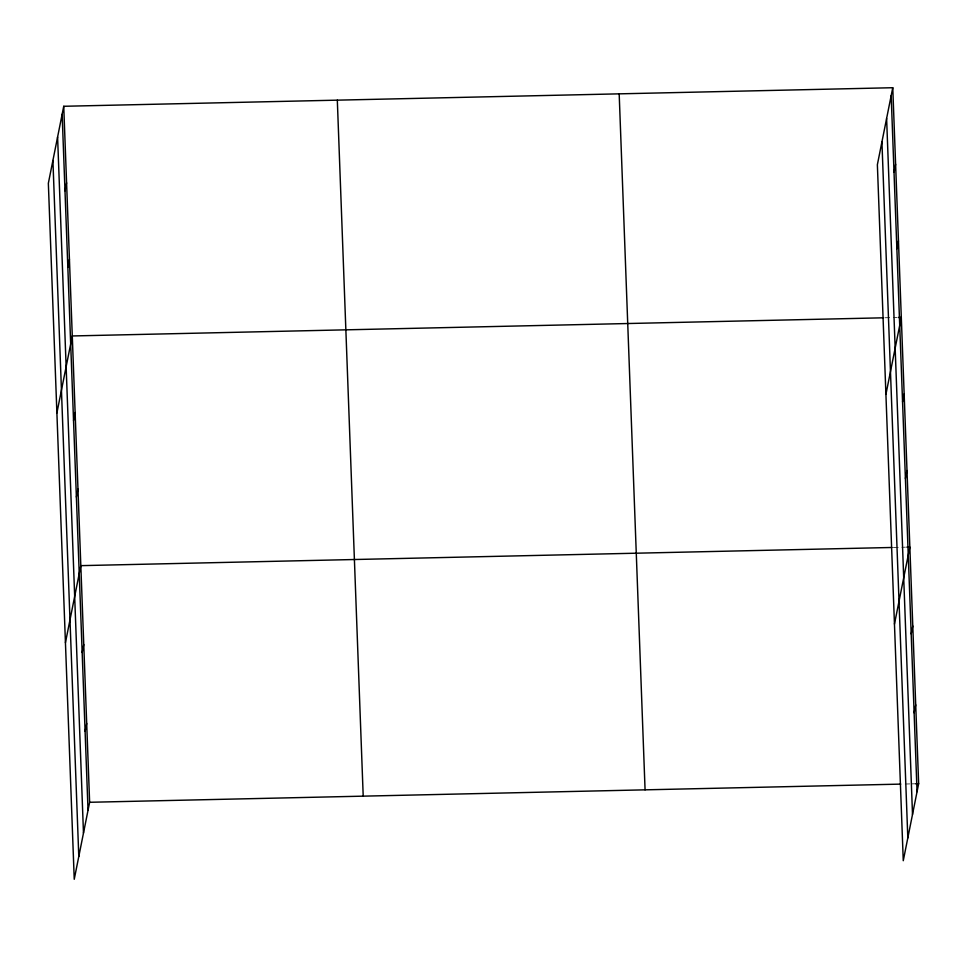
<?xml version="1.0" encoding="UTF-8"?>
<svg xmlns="http://www.w3.org/2000/svg" width="967" height="967" viewBox="0 0 967 967"><rect width="100%" height="100%" fill="white"/><g stroke="black" fill="none" stroke-linecap="round" stroke-linejoin="round"><path stroke-width="0.73" stroke-dasharray="4.83 3.63" d="M884.865 317.768L896.82 317.502M893.399 547.443L905.366 547.177M905.197 784.019L909.681 783.923M911.18 783.886L915.664 783.79"/><path stroke-width="1.45" d="M63.737 106.285L48.35 183.283L74.241 879.281L89.629 802.284L63.737 106.285L892.759 87.719L918.65 783.717L903.263 860.715L877.371 164.716L892.759 87.719M64.994 190.801L66.59 182.836M67.835 267.363L69.431 259.398M56.896 412.957L72.283 335.96L883.367 317.805M73.54 420.488L75.124 412.522M76.381 497.05L77.976 489.084M65.442 642.644L80.817 565.647L891.912 547.479M82.171 652.483L83.754 644.518M85.096 731.366L86.692 723.401M894.016 172.247L895.611 164.281M896.868 248.809L898.452 240.843M885.917 394.403L901.304 317.394L898.319 317.466M902.562 401.921L904.157 393.956M905.414 478.484L906.998 470.518M894.463 624.078L909.85 547.08L906.853 547.141M911.192 633.929L912.788 625.963M914.129 712.8L915.713 704.834M89.629 802.284L900.712 784.116M915.664 783.79L918.65 783.717M891.175 95.685L917.054 791.683M886.618 118.47L912.51 814.468M881.928 141.944L907.82 837.942M619.182 93.847L645.074 789.846M337.314 100.157L363.205 796.155M62.142 114.251L88.033 810.249M57.597 137.024L83.476 833.022M52.907 160.498L78.786 856.496"/></g></svg>
